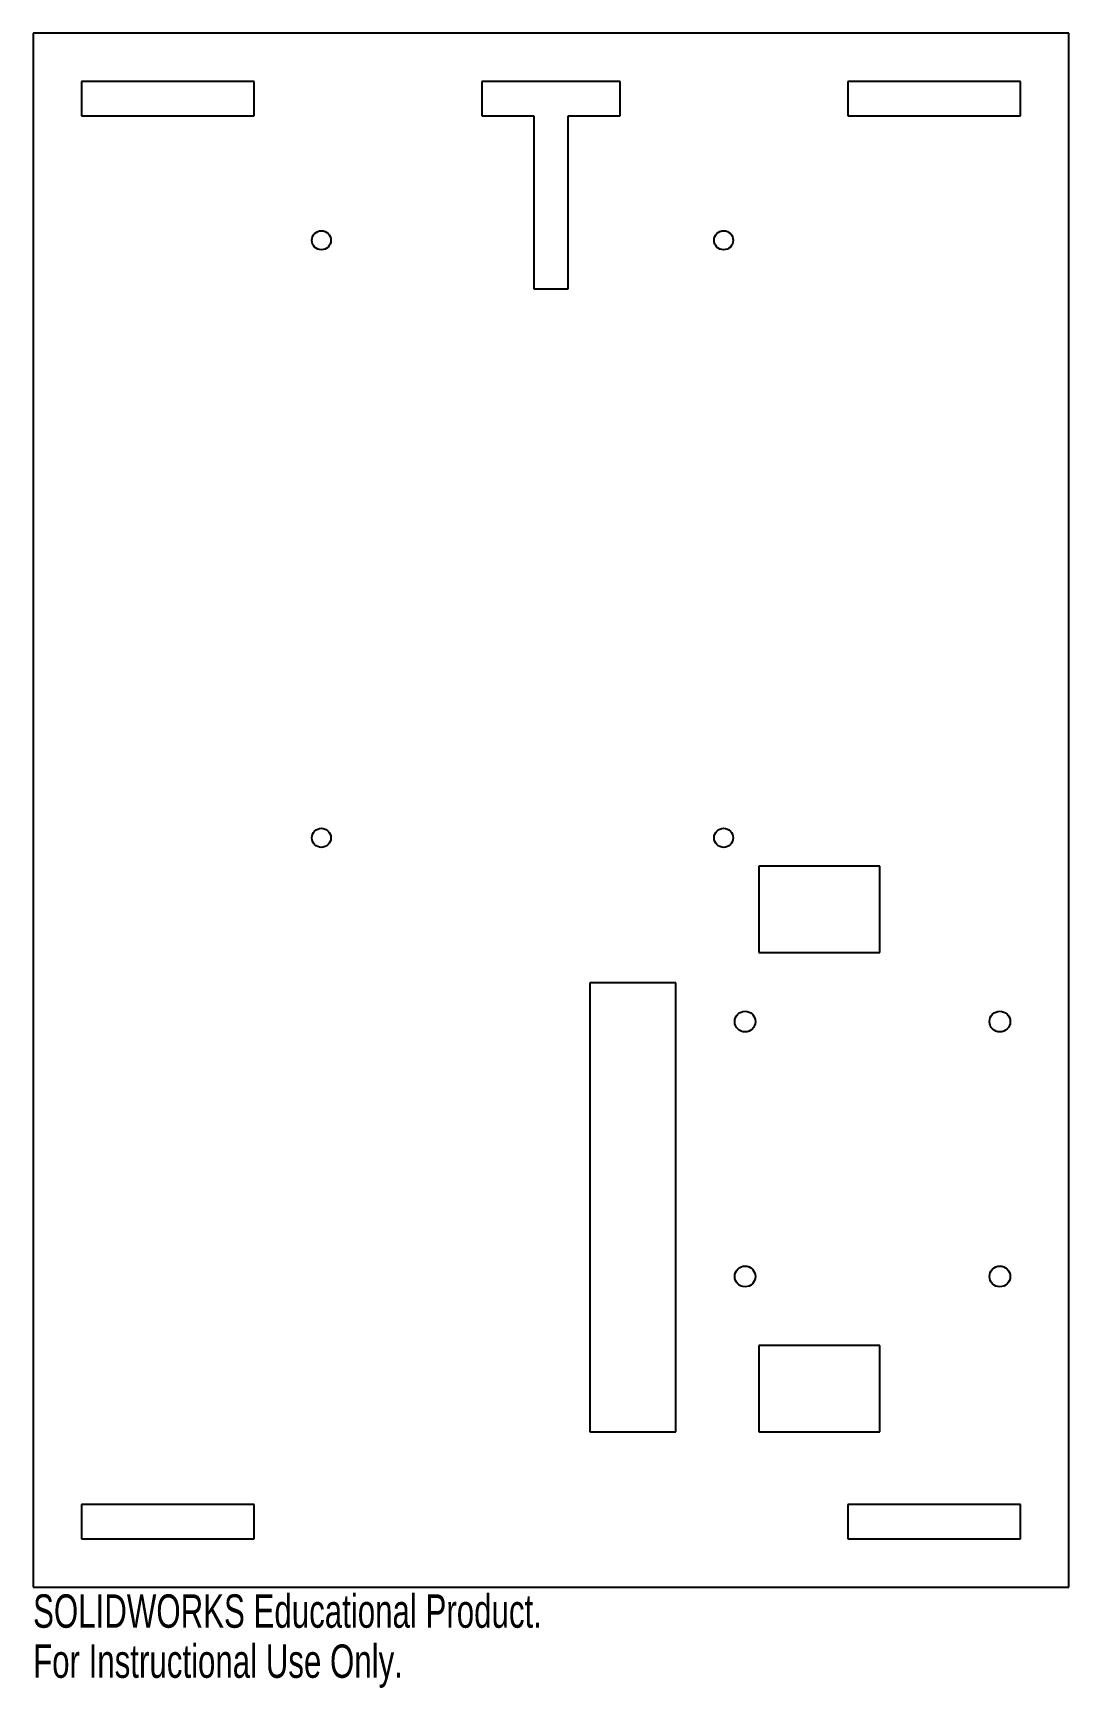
# Model space of a CAD drawing. Header units: millimetres. Extents: x -75 to 75, y -127 to 112.
import ezdxf

# ---------------------------------------------------------------- set-up
doc = ezdxf.new("R2010")
doc.units = ezdxf.units.MM
doc.styles.add('SLDTEXTSTYLE0', font='TXT', dxfattribs={"width": 0.7})

msp = doc.modelspace()

# ---------------------------------------------------------------- linework, layer by layer
at = {"color": 7, "linetype": 'Continuous', "lineweight": 25}
for p, q in [((75, 112.5), (-75, 112.5)), ((-75, 112.5), (-75, -112.5)), ((75, -112.5), (75, 112.5)), ((-43, 105.5), (-68, 105.5)), ((-68, 105.5), (-68, 100.5)), ((-43, 100.5), (-43, 105.5)), ((10, 105.5), (-10, 105.5)), ((-10, 105.5), (-10, 100.5)), ((10, 100.5), (10, 105.5)), ((43, 105.5), (43, 100.5)), ((68, 105.5), (43, 105.5)), ((68, 100.5), (68, 105.5)), ((-68, 100.5), (-43, 100.5)), ((-10, 100.5), (-2.5, 100.5)), ((-2.5, 100.5), (-2.5, 75.5)), ((2.5, 75.5), (2.5, 100.5)), ((2.5, 100.5), (10, 100.5)), ((43, 100.5), (68, 100.5)), ((-2.5, 75.5), (2.5, 75.5)), ((47.6, -8.1), (30.1, -8.1)), ((30.1, -8.1), (30.1, -20.6)), ((47.6, -20.6), (47.6, -8.1)), ((30.1, -20.6), (47.6, -20.6)), ((18.1, -25), (5.6, -25)), ((5.6, -25), (5.6, -90)), ((18.1, -90), (18.1, -25)), ((47.6, -77.5), (30.1, -77.5)), ((30.1, -77.5), (30.1, -90)), ((47.6, -90), (47.6, -77.5)), ((5.6, -90), (18.1, -90)), ((30.1, -90), (47.6, -90)), ((-43, -100.5), (-68, -100.5)), ((-68, -100.5), (-68, -105.5)), ((-43, -105.5), (-43, -100.5)), ((68, -100.5), (43, -100.5)), ((43, -100.5), (43, -105.5)), ((68, -105.5), (68, -100.5)), ((-68, -105.5), (-43, -105.5)), ((43, -105.5), (68, -105.5)), ((-75, -112.5), (75, -112.5))]:
    msp.add_line(p, q, dxfattribs=at)
for centre, radius in [((-33.25, 82.5), 1.38), ((25, 82.5), 1.38), ((-33.25, -4), 1.38), ((25, -4), 1.38), ((28.1, -30.6), 1.5), ((65, -30.6), 1.5), ((28.1, -67.5), 1.5), ((65, -67.5), 1.5)]:
    msp.add_circle(centre, radius, dxfattribs=at)

# ---------------------------------------------------------------- texts
at = {"color": 7, "linetype": 'Continuous', "char_height": 4.8336, "attachment_point": 1, "style": 'SLDTEXTSTYLE0'}
for s, insert in [('SOLIDWORKS Educational Product.', (-75, -113.52)), ('For Instructional Use Only.', (-75, -120.77))]:
    msp.add_mtext(s, dxfattribs=dict(at, insert=insert))

doc.saveas('drawing.dxf')
